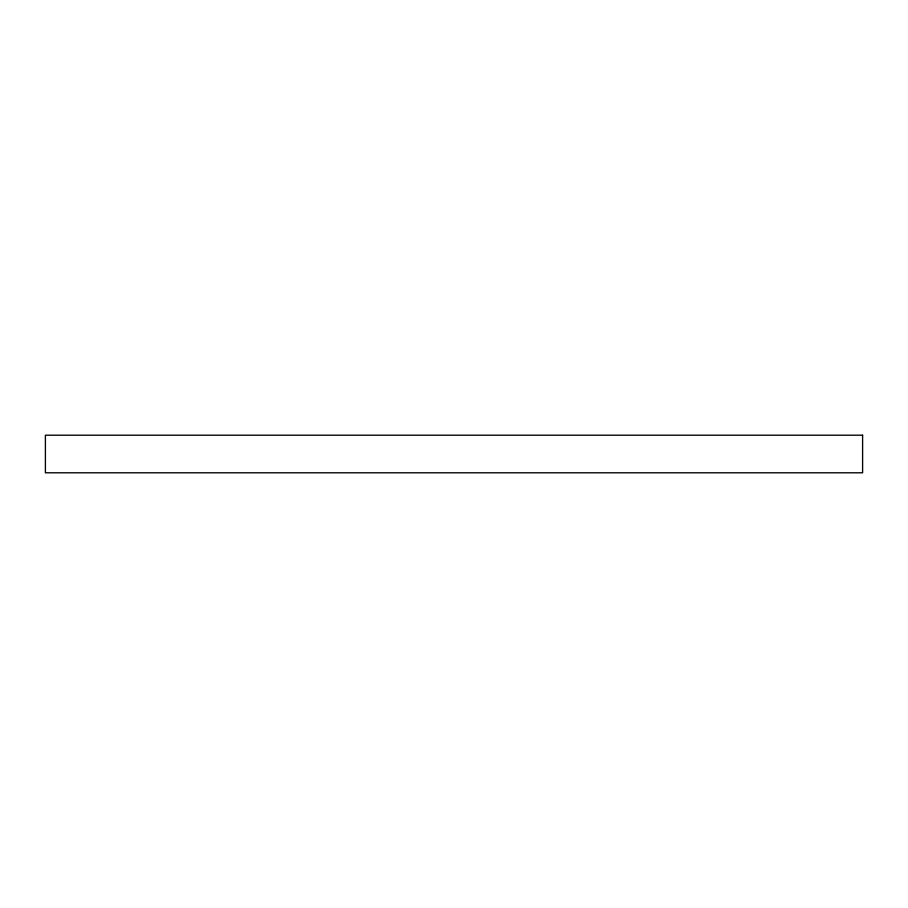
<?xml version="1.0" encoding="UTF-8"?>
<svg xmlns="http://www.w3.org/2000/svg" width="908" height="908" viewBox="0 0 908 908"><rect width="100%" height="100%" fill="white"/><g stroke="black" fill="none" stroke-linecap="round" stroke-linejoin="round"><path stroke-width="1.36" d="M862.6 435.204L45.4 435.204L45.4 472.796L862.6 472.796L862.6 435.204"/></g></svg>
